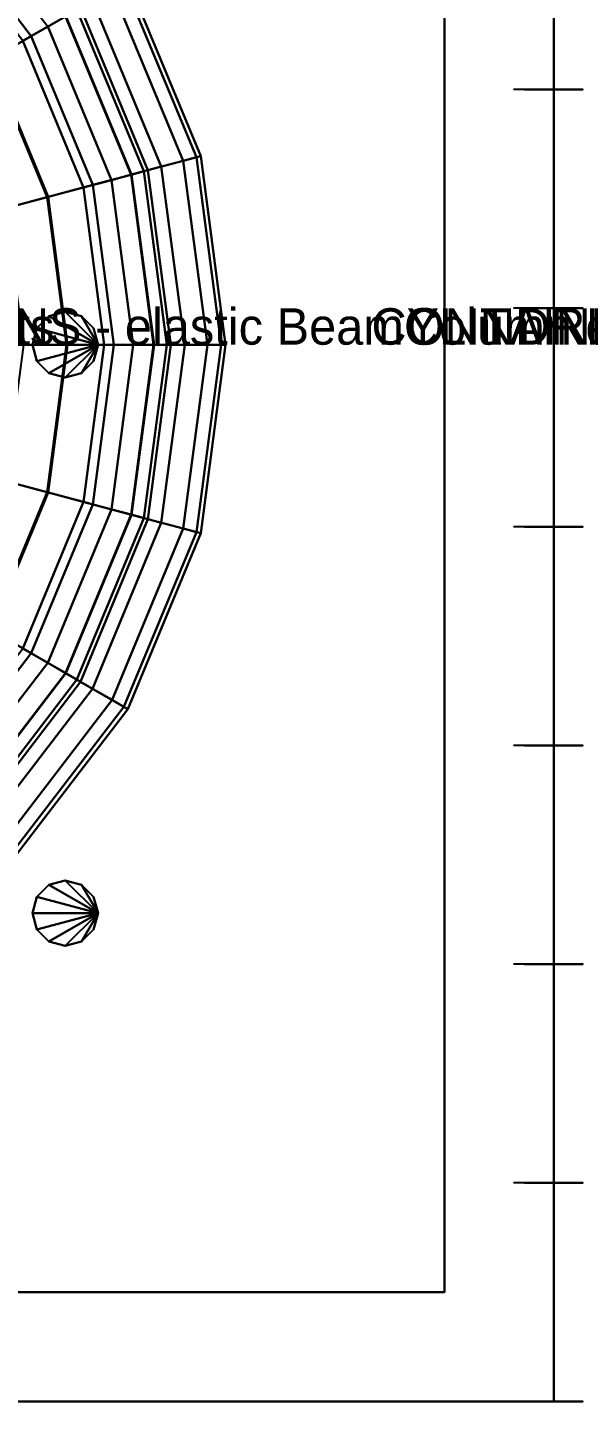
# Model space of a CAD drawing. Header units: metres. Extents: x -32.9 to 61.6, y -29 to 29.
# Drawn here: x 14.56 to 29.95, y -29 to 8.7 of the extents above; entities that cross this region are included whole.
import ezdxf

# ---------------------------------------------------------------- set-up
doc = ezdxf.new("R2010")
doc.units = ezdxf.units.M
for name, color, linetype in [('BASE_SLAB', 252, 'Continuous'), ('COLUMNS', 1, 'Continuous'), ('CYL_WALL', 4, 'Continuous'), ('DOME', 5, 'Continuous'), ('LABELS', 7, 'Continuous'), ('RAFT', 253, 'Continuous'), ('SPRINGS', 3, 'Continuous'), ('SUPPORTS', 6, 'Continuous')]:
    doc.layers.add(name, color=color, linetype=linetype)

msp = doc.modelspace()

# ---------------------------------------------------------------- linework, layer by layer
at = {"layer": 'BASE_SLAB'}
for points in [[(-26, -26, -1.5), (26, -26, -1.5), (26, 26, -1.5), (-26, 26, -1.5)], [(-26, -26), (26, -26), (26, 26), (-26, 26)], [(26, -26, -1.5), (26, 26, -1.5), (26, 26), (26, -26)], [(-26, -26, -1.5), (26, -26, -1.5), (26, -26), (-26, -26)]]:
    msp.add_3dface(points, dxfattribs=at)
at = {"layer": 'COLUMNS'}
for points in [[(15.15, 0.779, -3.5), (14.821, 0.45, -3.5), (14.821, 0.45, -1.5), (15.15, 0.779, -1.5)], [(16.5, 0, -3.5), (15.15, 0.779, -3.5), (14.821, 0.45, -3.5)], [(16.5, 0, -1.5), (15.15, 0.779, -1.5), (14.821, 0.45, -1.5)], [(15.6, 0.9, -3.5), (15.15, 0.779, -3.5), (15.15, 0.779, -1.5), (15.6, 0.9, -1.5)], [(16.5, 0, -3.5), (15.6, 0.9, -3.5), (15.15, 0.779, -3.5)], [(16.5, 0, -1.5), (15.6, 0.9, -1.5), (15.15, 0.779, -1.5)], [(16.05, 0.779, -3.5), (15.6, 0.9, -3.5), (15.6, 0.9, -1.5), (16.05, 0.779, -1.5)], [(16.5, 0, -3.5), (16.05, 0.779, -3.5), (15.6, 0.9, -3.5)], [(16.5, 0, -1.5), (16.05, 0.779, -1.5), (15.6, 0.9, -1.5)], [(16.379, 0.45, -3.5), (16.05, 0.779, -3.5), (16.05, 0.779, -1.5), (16.379, 0.45, -1.5)], [(16.5, 0, -3.5), (16.379, 0.45, -3.5), (16.05, 0.779, -3.5)], [(16.5, 0, -1.5), (16.379, 0.45, -1.5), (16.05, 0.779, -1.5)], [(14.821, 0.45, -3.5), (14.7, 0, -3.5), (14.7, 0, -1.5), (14.821, 0.45, -1.5)], [(16.5, 0, -3.5), (14.821, 0.45, -3.5), (14.7, 0, -3.5)], [(16.5, 0, -1.5), (14.821, 0.45, -1.5), (14.7, 0, -1.5)], [(16.5, 0, -3.5), (16.379, 0.45, -3.5), (16.379, 0.45, -1.5), (16.5, 0, -1.5)], [(14.7, 0, -3.5), (14.821, -0.45, -3.5), (14.821, -0.45, -1.5), (14.7, 0, -1.5)], [(16.5, 0, -3.5), (14.7, 0, -3.5), (14.821, -0.45, -3.5)], [(16.5, 0, -1.5), (14.7, 0, -1.5), (14.821, -0.45, -1.5)], [(16.5, 0, -3.5), (14.821, -0.45, -3.5), (15.15, -0.779, -3.5)], [(16.5, 0, -1.5), (14.821, -0.45, -1.5), (15.15, -0.779, -1.5)], [(16.5, 0, -3.5), (15.15, -0.779, -3.5), (15.6, -0.9, -3.5)], [(16.5, 0, -1.5), (15.15, -0.779, -1.5), (15.6, -0.9, -1.5)], [(16.5, 0, -3.5), (15.6, -0.9, -3.5), (16.05, -0.779, -3.5)], [(16.5, 0, -1.5), (15.6, -0.9, -1.5), (16.05, -0.779, -1.5)], [(16.5, 0, -3.5), (16.05, -0.779, -3.5), (16.379, -0.45, -3.5)], [(16.5, 0, -1.5), (16.05, -0.779, -1.5), (16.379, -0.45, -1.5)], [(16.379, -0.45, -3.5), (16.5, 0, -3.5), (16.5, 0, -1.5), (16.379, -0.45, -1.5)], [(14.821, -0.45, -3.5), (15.15, -0.779, -3.5), (15.15, -0.779, -1.5), (14.821, -0.45, -1.5)], [(16.05, -0.779, -3.5), (16.379, -0.45, -3.5), (16.379, -0.45, -1.5), (16.05, -0.779, -1.5)], [(15.15, -0.779, -3.5), (15.6, -0.9, -3.5), (15.6, -0.9, -1.5), (15.15, -0.779, -1.5)], [(15.6, -0.9, -3.5), (16.05, -0.779, -3.5), (16.05, -0.779, -1.5), (15.6, -0.9, -1.5)], [(15.6, -14.7, -3.5), (15.15, -14.821, -3.5), (15.15, -14.821, -1.5), (15.6, -14.7, -1.5)], [(16.5, -15.6, -3.5), (15.6, -14.7, -3.5), (15.15, -14.821, -3.5)], [(16.5, -15.6, -1.5), (15.6, -14.7, -1.5), (15.15, -14.821, -1.5)], [(16.05, -14.821, -3.5), (15.6, -14.7, -3.5), (15.6, -14.7, -1.5), (16.05, -14.821, -1.5)], [(16.5, -15.6, -3.5), (16.05, -14.821, -3.5), (15.6, -14.7, -3.5)], [(16.5, -15.6, -1.5), (16.05, -14.821, -1.5), (15.6, -14.7, -1.5)], [(15.15, -14.821, -3.5), (14.821, -15.15, -3.5), (14.821, -15.15, -1.5), (15.15, -14.821, -1.5)], [(16.5, -15.6, -3.5), (15.15, -14.821, -3.5), (14.821, -15.15, -3.5)], [(16.5, -15.6, -1.5), (15.15, -14.821, -1.5), (14.821, -15.15, -1.5)], [(16.379, -15.15, -3.5), (16.05, -14.821, -3.5), (16.05, -14.821, -1.5), (16.379, -15.15, -1.5)], [(16.5, -15.6, -3.5), (16.379, -15.15, -3.5), (16.05, -14.821, -3.5)], [(16.5, -15.6, -1.5), (16.379, -15.15, -1.5), (16.05, -14.821, -1.5)], [(14.821, -15.15, -3.5), (14.7, -15.6, -3.5), (14.7, -15.6, -1.5), (14.821, -15.15, -1.5)], [(16.5, -15.6, -3.5), (14.821, -15.15, -3.5), (14.7, -15.6, -3.5)], [(16.5, -15.6, -1.5), (14.821, -15.15, -1.5), (14.7, -15.6, -1.5)], [(16.5, -15.6, -3.5), (16.379, -15.15, -3.5), (16.379, -15.15, -1.5), (16.5, -15.6, -1.5)], [(14.7, -15.6, -3.5), (14.821, -16.05, -3.5), (14.821, -16.05, -1.5), (14.7, -15.6, -1.5)], [(16.5, -15.6, -3.5), (14.7, -15.6, -3.5), (14.821, -16.05, -3.5)], [(16.5, -15.6, -1.5), (14.7, -15.6, -1.5), (14.821, -16.05, -1.5)], [(16.5, -15.6, -3.5), (14.821, -16.05, -3.5), (15.15, -16.379, -3.5)], [(16.5, -15.6, -1.5), (14.821, -16.05, -1.5), (15.15, -16.379, -1.5)], [(16.5, -15.6, -3.5), (15.15, -16.379, -3.5), (15.6, -16.5, -3.5)], [(16.5, -15.6, -1.5), (15.15, -16.379, -1.5), (15.6, -16.5, -1.5)], [(16.5, -15.6, -3.5), (15.6, -16.5, -3.5), (16.05, -16.379, -3.5)], [(16.5, -15.6, -1.5), (15.6, -16.5, -1.5), (16.05, -16.379, -1.5)], [(16.5, -15.6, -3.5), (16.05, -16.379, -3.5), (16.379, -16.05, -3.5)], [(16.5, -15.6, -1.5), (16.05, -16.379, -1.5), (16.379, -16.05, -1.5)], [(16.379, -16.05, -3.5), (16.5, -15.6, -3.5), (16.5, -15.6, -1.5), (16.379, -16.05, -1.5)], [(14.821, -16.05, -3.5), (15.15, -16.379, -3.5), (15.15, -16.379, -1.5), (14.821, -16.05, -1.5)], [(16.05, -16.379, -3.5), (16.379, -16.05, -3.5), (16.379, -16.05, -1.5), (16.05, -16.379, -1.5)], [(15.15, -16.379, -3.5), (15.6, -16.5, -3.5), (15.6, -16.5, -1.5), (15.15, -16.379, -1.5)], [(15.6, -16.5, -3.5), (16.05, -16.379, -3.5), (16.05, -16.379, -1.5), (15.6, -16.5, -1.5)]]:
    msp.add_3dface(points, dxfattribs=at)
at = {"layer": 'CYL_WALL'}
for points in [[(17.321, 10, -0.4), (19.319, 5.176, -0.4), (17.87, 4.788, -0.4), (16.021, 9.25, -0.4)], [(19.319, 5.176, 18), (17.321, 10, 18), (16.021, 9.25, 18), (17.87, 4.788, 18)], [(19.319, 5.176, -0.4), (17.321, 10, -0.4), (17.321, 10, 18), (19.319, 5.176, 18)], [(16.021, 9.25, -0.4), (17.87, 4.788, -0.4), (17.87, 4.788, 18), (16.021, 9.25, 18)], [(19.319, 5.176, -0.4), (20, 0, -0.4), (18.5, 0, -0.4), (17.87, 4.788, -0.4)], [(20, 0, 18), (19.319, 5.176, 18), (17.87, 4.788, 18), (18.5, 0, 18)], [(20, 0, -0.4), (19.319, 5.176, -0.4), (19.319, 5.176, 18), (20, 0, 18)], [(17.87, 4.788, -0.4), (18.5, 0, -0.4), (18.5, 0, 18), (17.87, 4.788, 18)], [(18.5, 0, -0.4), (17.87, -4.788, -0.4), (17.87, -4.788, 18), (18.5, 0, 18)], [(20, 0, -0.4), (19.319, -5.176, -0.4), (17.87, -4.788, -0.4), (18.5, 0, -0.4)], [(19.319, -5.176, 18), (20, 0, 18), (18.5, 0, 18), (17.87, -4.788, 18)], [(19.319, -5.176, -0.4), (20, 0, -0.4), (20, 0, 18), (19.319, -5.176, 18)], [(17.87, -4.788, -0.4), (16.021, -9.25, -0.4), (16.021, -9.25, 18), (17.87, -4.788, 18)], [(19.319, -5.176, -0.4), (17.321, -10, -0.4), (16.021, -9.25, -0.4), (17.87, -4.788, -0.4)], [(17.321, -10, 18), (19.319, -5.176, 18), (17.87, -4.788, 18), (16.021, -9.25, 18)], [(17.321, -10, -0.4), (19.319, -5.176, -0.4), (19.319, -5.176, 18), (17.321, -10, 18)], [(16.021, -9.25, -0.4), (13.081, -13.081, -0.4), (13.081, -13.081, 18), (16.021, -9.25, 18)], [(17.321, -10, -0.4), (14.142, -14.142, -0.4), (13.081, -13.081, -0.4), (16.021, -9.25, -0.4)], [(14.142, -14.142, 18), (17.321, -10, 18), (16.021, -9.25, 18), (13.081, -13.081, 18)], [(14.142, -14.142, -0.4), (17.321, -10, -0.4), (17.321, -10, 18), (14.142, -14.142, 18)]]:
    msp.add_3dface(points, dxfattribs=at)
at = {"layer": 'DOME'}
for points in [[(15.605, 9.01, 26.278), (12.742, 12.742, 26.278), (11.974, 11.974, 28.241), (14.666, 8.467, 28.241)], [(15.122, 8.731, 23.71), (14.435, 8.334, 25.627), (11.786, 11.786, 25.627), (12.347, 12.347, 23.71)], [(14.666, 8.467, 28.241), (11.974, 11.974, 28.241), (11.057, 11.057, 30.07), (13.542, 7.818, 30.07)], [(19.319, 5.176, 17.6), (17.321, 10, 17.6), (16.021, 9.25, 17.6), (17.87, 4.788, 17.6)], [(19.197, 5.144, 19.839), (17.212, 9.937, 19.839), (16.886, 9.749, 22.05), (18.834, 5.047, 22.05)], [(19.319, 5.176, 17.6), (17.321, 10, 17.6), (17.212, 9.937, 19.839), (19.197, 5.144, 19.839)], [(18.234, 4.886, 24.206), (16.349, 9.439, 24.206), (15.605, 9.01, 26.278), (17.405, 4.664, 26.278)], [(18.834, 5.047, 22.05), (16.886, 9.749, 22.05), (16.349, 9.439, 24.206), (18.234, 4.886, 24.206)], [(17.757, 4.758, 19.671), (17.422, 4.668, 21.717), (15.62, 9.018, 21.717), (15.921, 9.192, 19.671)], [(17.87, 4.788, 17.6), (17.757, 4.758, 19.671), (15.921, 9.192, 19.671), (16.021, 9.25, 17.6)], [(16.867, 4.519, 23.71), (16.1, 4.314, 25.627), (14.435, 8.334, 25.627), (15.122, 8.731, 23.71)], [(17.405, 4.664, 26.278), (15.605, 9.01, 26.278), (14.666, 8.467, 28.241), (16.357, 4.383, 28.241)], [(17.422, 4.668, 21.717), (16.867, 4.519, 23.71), (15.122, 8.731, 23.71), (15.62, 9.018, 21.717)], [(16.357, 4.383, 28.241), (14.666, 8.467, 28.241), (13.542, 7.818, 30.07), (15.104, 4.047, 30.07)], [(16.1, 4.314, 25.627), (15.131, 4.054, 27.443), (13.566, 7.832, 27.443), (14.435, 8.334, 25.627)], [(15.104, 4.047, 30.07), (13.542, 7.818, 30.07), (12.247, 7.071, 31.742), (13.66, 3.66, 31.742)], [(15.131, 4.054, 27.443), (13.971, 3.744, 29.135), (12.526, 7.232, 29.135), (13.566, 7.832, 27.443)], [(20, 0, 17.6), (19.319, 5.176, 17.6), (17.87, 4.788, 17.6), (18.5, 0, 17.6)], [(19.499, 0, 22.05), (18.834, 5.047, 22.05), (18.234, 4.886, 24.206), (18.878, 0, 24.206)], [(19.874, 0, 19.839), (19.197, 5.144, 19.839), (18.834, 5.047, 22.05), (19.499, 0, 22.05)], [(20, 0, 17.6), (19.319, 5.176, 17.6), (19.197, 5.144, 19.839), (19.874, 0, 19.839)], [(18.019, 0, 26.278), (17.405, 4.664, 26.278), (16.357, 4.383, 28.241), (16.934, 0, 28.241)], [(18.036, 0, 21.717), (17.462, 0, 23.71), (16.867, 4.519, 23.71), (17.422, 4.668, 21.717)], [(18.878, 0, 24.206), (18.234, 4.886, 24.206), (17.405, 4.664, 26.278), (18.019, 0, 26.278)], [(18.384, 0, 19.671), (18.036, 0, 21.717), (17.422, 4.668, 21.717), (17.757, 4.758, 19.671)], [(18.5, 0, 17.6), (18.384, 0, 19.671), (17.757, 4.758, 19.671), (17.87, 4.788, 17.6)], [(16.934, 0, 28.241), (16.357, 4.383, 28.241), (15.104, 4.047, 30.07), (15.637, 0, 30.07)], [(16.668, 0, 25.627), (15.664, 0, 27.443), (15.131, 4.054, 27.443), (16.1, 4.314, 25.627)], [(17.462, 0, 23.71), (16.668, 0, 25.627), (16.1, 4.314, 25.627), (16.867, 4.519, 23.71)], [(15.637, 0, 30.07), (15.104, 4.047, 30.07), (13.66, 3.66, 31.742), (14.142, 0, 31.742)], [(15.664, 0, 27.443), (14.464, 0, 29.135), (13.971, 3.744, 29.135), (15.131, 4.054, 27.443)], [(15.104, -4.047, 30.07), (15.637, 0, 30.07), (14.142, 0, 31.742), (13.66, -3.66, 31.742)], [(15.131, -4.054, 27.443), (13.971, -3.744, 29.135), (14.464, 0, 29.135), (15.664, 0, 27.443)], [(16.357, -4.383, 28.241), (16.934, 0, 28.241), (15.637, 0, 30.07), (15.104, -4.047, 30.07)], [(16.1, -4.314, 25.627), (15.131, -4.054, 27.443), (15.664, 0, 27.443), (16.668, 0, 25.627)], [(16.867, -4.519, 23.71), (16.1, -4.314, 25.627), (16.668, 0, 25.627), (17.462, 0, 23.71)], [(17.405, -4.664, 26.278), (18.019, 0, 26.278), (16.934, 0, 28.241), (16.357, -4.383, 28.241)], [(17.422, -4.668, 21.717), (16.867, -4.519, 23.71), (17.462, 0, 23.71), (18.036, 0, 21.717)], [(18.234, -4.886, 24.206), (18.878, 0, 24.206), (18.019, 0, 26.278), (17.405, -4.664, 26.278)], [(17.757, -4.758, 19.671), (17.422, -4.668, 21.717), (18.036, 0, 21.717), (18.384, 0, 19.671)], [(17.87, -4.788, 17.6), (17.757, -4.758, 19.671), (18.384, 0, 19.671), (18.5, 0, 17.6)], [(19.319, -5.176, 17.6), (20, 0, 17.6), (18.5, 0, 17.6), (17.87, -4.788, 17.6)], [(18.834, -5.047, 22.05), (19.499, 0, 22.05), (18.878, 0, 24.206), (18.234, -4.886, 24.206)], [(19.197, -5.144, 19.839), (19.874, 0, 19.839), (19.499, 0, 22.05), (18.834, -5.047, 22.05)], [(19.319, -5.176, 17.6), (20, 0, 17.6), (19.874, 0, 19.839), (19.197, -5.144, 19.839)], [(13.542, -7.818, 30.07), (15.104, -4.047, 30.07), (13.66, -3.66, 31.742), (12.247, -7.071, 31.742)], [(13.566, -7.832, 27.443), (12.526, -7.232, 29.135), (13.971, -3.744, 29.135), (15.131, -4.054, 27.443)], [(14.666, -8.467, 28.241), (16.357, -4.383, 28.241), (15.104, -4.047, 30.07), (13.542, -7.818, 30.07)], [(14.435, -8.334, 25.627), (13.566, -7.832, 27.443), (15.131, -4.054, 27.443), (16.1, -4.314, 25.627)], [(15.122, -8.731, 23.71), (14.435, -8.334, 25.627), (16.1, -4.314, 25.627), (16.867, -4.519, 23.71)], [(15.605, -9.01, 26.278), (17.405, -4.664, 26.278), (16.357, -4.383, 28.241), (14.666, -8.467, 28.241)], [(15.62, -9.018, 21.717), (15.122, -8.731, 23.71), (16.867, -4.519, 23.71), (17.422, -4.668, 21.717)], [(16.349, -9.439, 24.206), (18.234, -4.886, 24.206), (17.405, -4.664, 26.278), (15.605, -9.01, 26.278)], [(15.921, -9.192, 19.671), (15.62, -9.018, 21.717), (17.422, -4.668, 21.717), (17.757, -4.758, 19.671)], [(16.021, -9.25, 17.6), (15.921, -9.192, 19.671), (17.757, -4.758, 19.671), (17.87, -4.788, 17.6)], [(17.321, -10, 17.6), (19.319, -5.176, 17.6), (17.87, -4.788, 17.6), (16.021, -9.25, 17.6)], [(16.886, -9.749, 22.05), (18.834, -5.047, 22.05), (18.234, -4.886, 24.206), (16.349, -9.439, 24.206)], [(17.212, -9.937, 19.839), (19.197, -5.144, 19.839), (18.834, -5.047, 22.05), (16.886, -9.749, 22.05)], [(17.321, -10, 17.6), (19.319, -5.176, 17.6), (19.197, -5.144, 19.839), (17.212, -9.937, 19.839)], [(11.974, -11.974, 28.241), (14.666, -8.467, 28.241), (13.542, -7.818, 30.07), (11.057, -11.057, 30.07)], [(12.347, -12.347, 23.71), (11.786, -11.786, 25.627), (14.435, -8.334, 25.627), (15.122, -8.731, 23.71)], [(12.742, -12.742, 26.278), (15.605, -9.01, 26.278), (14.666, -8.467, 28.241), (11.974, -11.974, 28.241)], [(12.753, -12.753, 21.717), (12.347, -12.347, 23.71), (15.122, -8.731, 23.71), (15.62, -9.018, 21.717)], [(13.349, -13.349, 24.206), (16.349, -9.439, 24.206), (15.605, -9.01, 26.278), (12.742, -12.742, 26.278)], [(12.999, -12.999, 19.671), (12.753, -12.753, 21.717), (15.62, -9.018, 21.717), (15.921, -9.192, 19.671)], [(13.081, -13.081, 17.6), (12.999, -12.999, 19.671), (15.921, -9.192, 19.671), (16.021, -9.25, 17.6)], [(14.142, -14.142, 17.6), (17.321, -10, 17.6), (16.021, -9.25, 17.6), (13.081, -13.081, 17.6)], [(13.788, -13.788, 22.05), (16.886, -9.749, 22.05), (16.349, -9.439, 24.206), (13.349, -13.349, 24.206)], [(14.053, -14.053, 19.839), (17.212, -9.937, 19.839), (16.886, -9.749, 22.05), (13.788, -13.788, 22.05)], [(14.142, -14.142, 17.6), (17.321, -10, 17.6), (17.212, -9.937, 19.839), (14.053, -14.053, 19.839)]]:
    msp.add_3dface(points, dxfattribs=at)
at = {"layer": 'RAFT'}
for points in [[(-29, -29, -5.5), (29, -29, -5.5), (29, 29, -5.5), (-29, 29, -5.5)], [(-29, -29, -3.5), (29, -29, -3.5), (29, 29, -3.5), (-29, 29, -3.5)], [(29, -29, -5.5), (29, 29, -5.5), (29, 29, -3.5), (29, -29, -3.5)], [(-29, -29, -5.5), (29, -29, -5.5), (29, -29, -3.5), (-29, -29, -3.5)]]:
    msp.add_3dface(points, dxfattribs=at)
at = {"layer": 'SPRINGS'}
for points in [[(29, 7, -5.5), (28.65, 7, -5.708), (29.35, 7, -5.917), (28.65, 7, -6.125), (29.35, 7, -6.333), (28.65, 7, -6.542), (29.35, 7, -6.75), (28.65, 7, -6.958), (29.35, 7, -7.167), (28.65, 7, -7.375), (29.35, 7, -7.583), (28.65, 7, -7.792), (29, 7, -8)], [(29, 1, -5.5), (28.65, 1, -5.708), (29.35, 1, -5.917), (28.65, 1, -6.125), (29.35, 1, -6.333), (28.65, 1, -6.542), (29.35, 1, -6.75), (28.65, 1, -6.958), (29.35, 1, -7.167), (28.65, 1, -7.375), (29.35, 1, -7.583), (28.65, 1, -7.792), (29, 1, -8)], [(29, -5, -5.5), (28.65, -5, -5.708), (29.35, -5, -5.917), (28.65, -5, -6.125), (29.35, -5, -6.333), (28.65, -5, -6.542), (29.35, -5, -6.75), (28.65, -5, -6.958), (29.35, -5, -7.167), (28.65, -5, -7.375), (29.35, -5, -7.583), (28.65, -5, -7.792), (29, -5, -8)], [(29, -11, -5.5), (28.65, -11, -5.708), (29.35, -11, -5.917), (28.65, -11, -6.125), (29.35, -11, -6.333), (28.65, -11, -6.542), (29.35, -11, -6.75), (28.65, -11, -6.958), (29.35, -11, -7.167), (28.65, -11, -7.375), (29.35, -11, -7.583), (28.65, -11, -7.792), (29, -11, -8)], [(29, -17, -5.5), (28.65, -17, -5.708), (29.35, -17, -5.917), (28.65, -17, -6.125), (29.35, -17, -6.333), (28.65, -17, -6.542), (29.35, -17, -6.75), (28.65, -17, -6.958), (29.35, -17, -7.167), (28.65, -17, -7.375), (29.35, -17, -7.583), (28.65, -17, -7.792), (29, -17, -8)], [(29, -23, -5.5), (28.65, -23, -5.708), (29.35, -23, -5.917), (28.65, -23, -6.125), (29.35, -23, -6.333), (28.65, -23, -6.542), (29.35, -23, -6.75), (28.65, -23, -6.958), (29.35, -23, -7.167), (28.65, -23, -7.375), (29.35, -23, -7.583), (28.65, -23, -7.792), (29, -23, -8)], [(19, -29, -5.5), (18.65, -29, -5.708), (19.35, -29, -5.917), (18.65, -29, -6.125), (19.35, -29, -6.333), (18.65, -29, -6.542), (19.35, -29, -6.75), (18.65, -29, -6.958), (19.35, -29, -7.167), (18.65, -29, -7.375), (19.35, -29, -7.583), (18.65, -29, -7.792), (19, -29, -8)], [(25, -29, -5.5), (24.65, -29, -5.708), (25.35, -29, -5.917), (24.65, -29, -6.125), (25.35, -29, -6.333), (24.65, -29, -6.542), (25.35, -29, -6.75), (24.65, -29, -6.958), (25.35, -29, -7.167), (24.65, -29, -7.375), (25.35, -29, -7.583), (24.65, -29, -7.792), (25, -29, -8)], [(29, -29, -5.5), (28.65, -29, -5.708), (29.35, -29, -5.917), (28.65, -29, -6.125), (29.35, -29, -6.333), (28.65, -29, -6.542), (29.35, -29, -6.75), (28.65, -29, -6.958), (29.35, -29, -7.167), (28.65, -29, -7.375), (29.35, -29, -7.583), (28.65, -29, -7.792), (29, -29, -8)]]:
    msp.add_polyline3d(points, dxfattribs=at)
at = {"layer": 'SUPPORTS'}
for p, q in [((28.2, 7, -8.96), (27.9, 7, -9.28)), ((28.6, 7, -8.96), (28.3, 7, -9.28)), ((29, 7, -8.96), (28.7, 7, -9.28)), ((29.4, 7, -8.96), (29.1, 7, -9.28)), ((29.8, 7, -8.96), (29.5, 7, -9.28)), ((28.2, 1, -8.96), (27.9, 1, -9.28)), ((28.6, 1, -8.96), (28.3, 1, -9.28)), ((29, 1, -8.96), (28.7, 1, -9.28)), ((29.4, 1, -8.96), (29.1, 1, -9.28)), ((29.8, 1, -8.96), (29.5, 1, -9.28)), ((28.2, -5, -8.96), (27.9, -5, -9.28)), ((28.6, -5, -8.96), (28.3, -5, -9.28)), ((29, -5, -8.96), (28.7, -5, -9.28)), ((29.4, -5, -8.96), (29.1, -5, -9.28)), ((29.8, -5, -8.96), (29.5, -5, -9.28)), ((28.2, -11, -8.96), (27.9, -11, -9.28)), ((28.6, -11, -8.96), (28.3, -11, -9.28)), ((29, -11, -8.96), (28.7, -11, -9.28)), ((29.4, -11, -8.96), (29.1, -11, -9.28)), ((29.8, -11, -8.96), (29.5, -11, -9.28)), ((28.2, -17, -8.96), (27.9, -17, -9.28)), ((28.6, -17, -8.96), (28.3, -17, -9.28)), ((29, -17, -8.96), (28.7, -17, -9.28)), ((29.4, -17, -8.96), (29.1, -17, -9.28)), ((29.8, -17, -8.96), (29.5, -17, -9.28)), ((28.2, -23, -8.96), (27.9, -23, -9.28)), ((28.6, -23, -8.96), (28.3, -23, -9.28)), ((29, -23, -8.96), (28.7, -23, -9.28)), ((29.4, -23, -8.96), (29.1, -23, -9.28)), ((29.8, -23, -8.96), (29.5, -23, -9.28)), ((18.2, -29, -8.96), (17.9, -29, -9.28)), ((18.6, -29, -8.96), (18.3, -29, -9.28)), ((19, -29, -8.96), (18.7, -29, -9.28)), ((19.4, -29, -8.96), (19.1, -29, -9.28)), ((19.8, -29, -8.96), (19.5, -29, -9.28)), ((24.2, -29, -8.96), (23.9, -29, -9.28)), ((24.6, -29, -8.96), (24.3, -29, -9.28)), ((25, -29, -8.96), (24.7, -29, -9.28)), ((25.4, -29, -8.96), (25.1, -29, -9.28)), ((25.8, -29, -8.96), (25.5, -29, -9.28)), ((28.2, -29, -8.96), (27.9, -29, -9.28)), ((28.6, -29, -8.96), (28.3, -29, -9.28)), ((29, -29, -8.96), (28.7, -29, -9.28)), ((29.4, -29, -8.96), (29.1, -29, -9.28)), ((29.8, -29, -8.96), (29.5, -29, -9.28))]:
    msp.add_line(p, q, dxfattribs=at)
for points in [[(28.2, 7, -8), (29.8, 7, -8), (29, 7, -8.96)], [(28.2, 1, -8), (29.8, 1, -8), (29, 1, -8.96)], [(28.2, -5, -8), (29.8, -5, -8), (29, -5, -8.96)], [(28.2, -11, -8), (29.8, -11, -8), (29, -11, -8.96)], [(28.2, -17, -8), (29.8, -17, -8), (29, -17, -8.96)], [(28.2, -23, -8), (29.8, -23, -8), (29, -23, -8.96)], [(18.2, -29, -8), (19.8, -29, -8), (19, -29, -8.96)], [(24.2, -29, -8), (25.8, -29, -8), (25, -29, -8.96)], [(28.2, -29, -8), (29.8, -29, -8), (29, -29, -8.96)]]:
    msp.add_3dface(points, dxfattribs=at)

# ---------------------------------------------------------------- texts
at = {"layer": 'LABELS'}
for s, p in [('SOIL-FOUNDATION INTERFACE SPRINGS - 1D nonlinear zero-length elements', (-33, 0, -8)), ('CONNECTION COLUMNS - elastic BeamColumn elements', (0, 0, -2.5)), ('CONTAINMENT DOME - 3D elastic shell elements', (24, 0, 28)), ('CYLINDRICAL WALL - 3D elastic shell elements', (24, 0, 9))]:
    msp.add_text(s, height=1, dxfattribs=at).set_placement(p)

doc.saveas('drawing.dxf')
